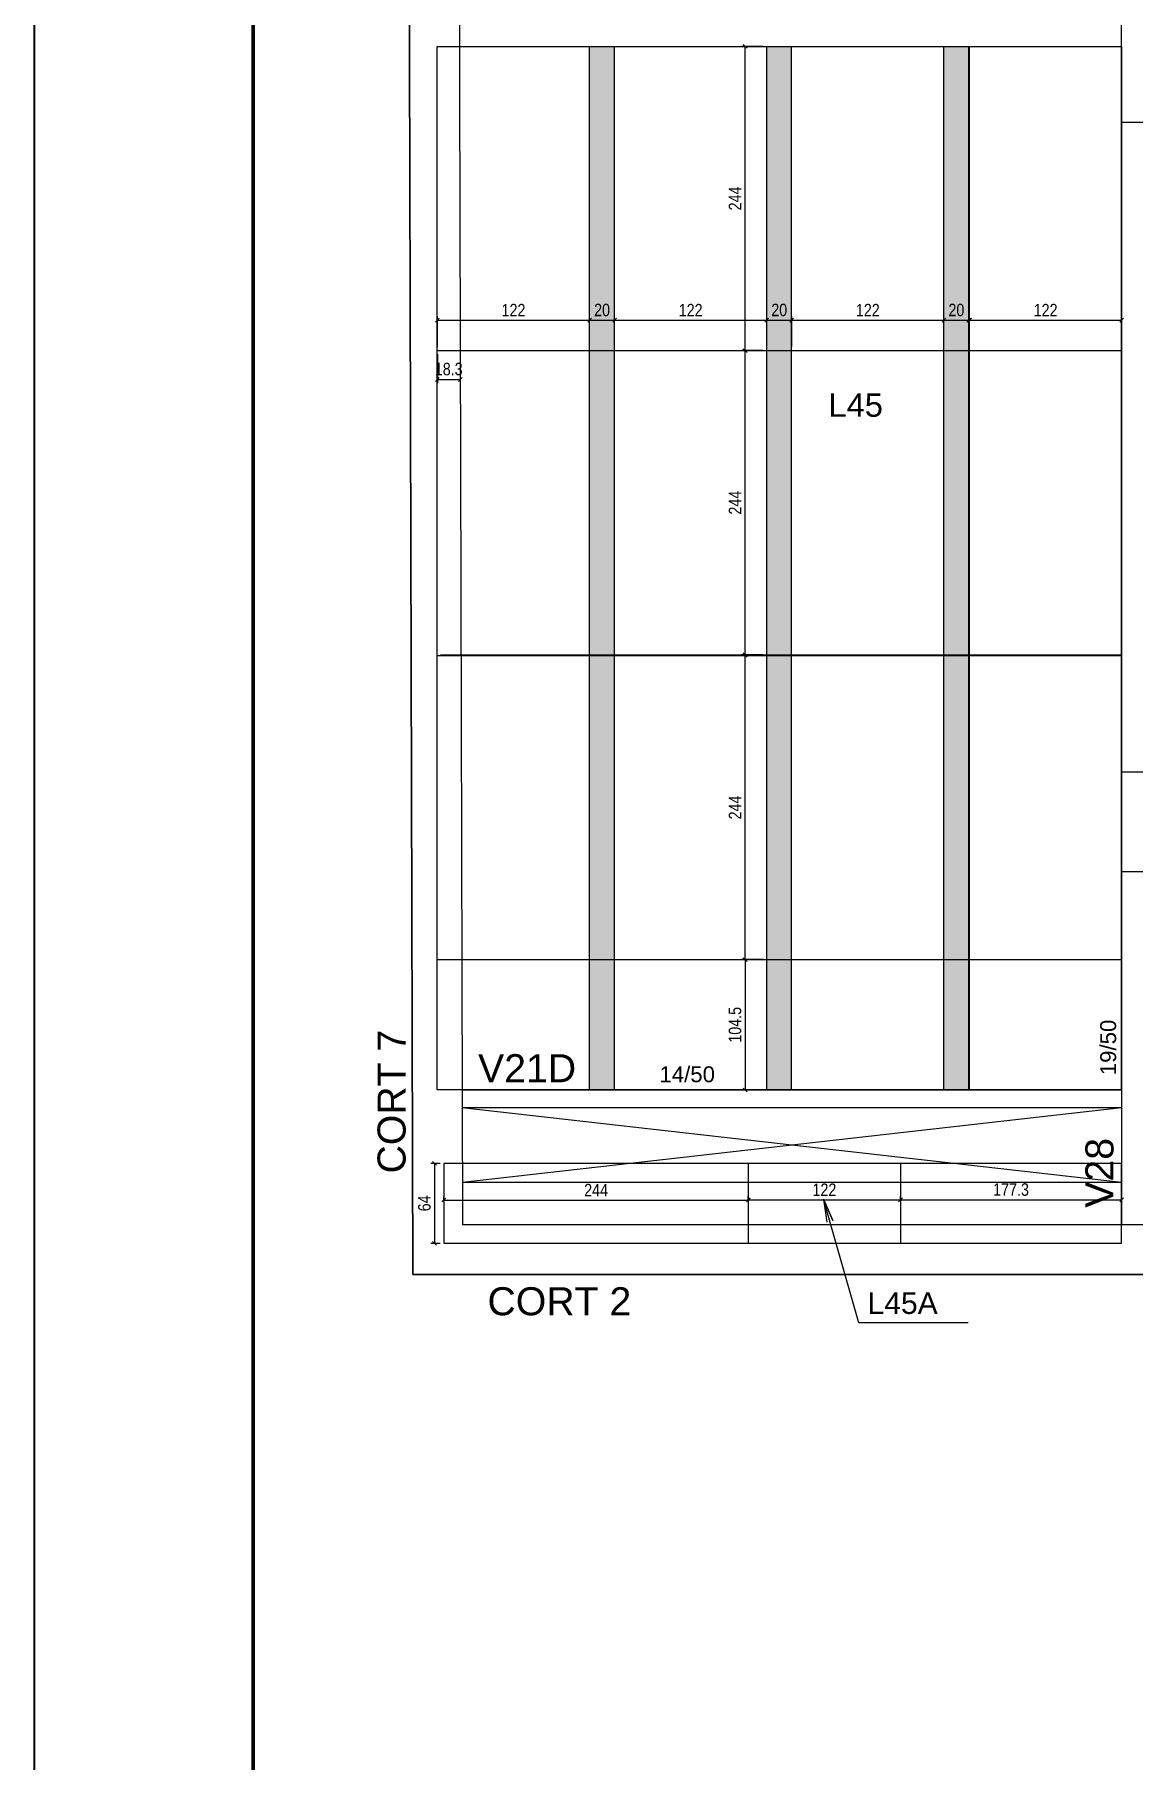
# Model space of a CAD drawing. Extents: x -9338 to -2786, y 930 to 5130.
# Drawn here: x -9338 to -8457, y 2336 to 3720 of the extents above; entities that cross this region are included whole.
import ezdxf

# ---------------------------------------------------------------- set-up
doc = ezdxf.new("R2010")
doc.units = 0
for name, color, linetype in [('1', 3, 'Continuous'), ('212', 3, 'Continuous'), ('220', 5, 'Continuous'), ('221', 1, 'Continuous'), ('222', 6, 'Continuous'), ('226', 4, 'Continuous'), ('233', 6, 'Continuous'), ('249', 1, 'Continuous'), ('COTA', 2, 'Continuous'), ('Hachura', 7, 'Continuous'), ('Painéis', 200, 'Continuous')]:
    doc.layers.add(name, color=color, linetype=linetype)
doc.layers.add('FOLHA', color=255, linetype='Continuous', lineweight=40)
doc.layers.add('Folhas', color=255, linetype='Continuous', lineweight=9)
doc.styles.add('COTA TECNICA-50', font='techl___.ttf', dxfattribs={"height": 10})
doc.styles.get("Standard").update_dxf_attribs({"font": 'arial.ttf'})
doc.dimstyles.new('COTA PAINEL-50', dxfattribs={"dimtxt": 10, "dimasz": 3, "dimexe": 3, "dimexo": 3, "dimgap": 3, "dimtad": 1, "dimdec": 1, "dimzin": 9, "dimdsep": 46, "dimtxsty": 'COTA TECNICA-50', "dimblk1": 'OBLIQUE', "dimblk2": 'OBLIQUE', "dimsah": 1, "dimcen": 0.9, "dimclrd": 4, "dimclre": 4, "dimclrt": 240, "dimadec": 1, "dimazin": 3, "dimtfac": 1, "dimtdec": 1, "dimtmove": 0, "dimatfit": 3, "dimfxl": 1, "dimtolj": 1, "dimtzin": 12, "dimarcsym": 0})

# ---------------------------------------------------------------- blocks, each defined once
blk = doc.blocks.new('_Oblique')
at = {"color": 0, "linetype": 'ByBlock', "lineweight": -2}
blk.add_line((-0.5, -0.5), (0.5, 0.5), dxfattribs=at)
blk = doc.blocks.new('*D5')
at = {"layer": 'COTA', "color": 4, "lineweight": -2, "transparency": 16777216}
for p, q in [((-8754, 2978), (-8771.3, 2978)), ((-8768.3, 2978), (-8768.3, 2873.5)), ((-8754, 2873.5), (-8771.3, 2873.5))]:
    blk.add_line(p, q, dxfattribs=at)
at = {"layer": 'Defpoints', "color": 0, "transparency": 16777216}
for p in [(-8751, 2978), (-8768.3, 2873.5), (-8751, 2873.5)]:
    blk.add_point(p, dxfattribs=at)
at = {"layer": 'COTA', "color": 4, "lineweight": -2, "transparency": 16777216, "xscale": 3, "yscale": 3, "zscale": 3}
for p, rotation in [((-8768.3, 2978), 90), ((-8768.3, 2873.5), 270)]:
    blk.add_blockref('_Oblique', p, dxfattribs=dict(at, rotation=rotation))
at = {"layer": 'COTA', "color": 240, "transparency": 16777216, "insert": (-8776.4, 2925.7), "char_height": 10, "attachment_point": 5, "rotation": 90, "style": 'COTA TECNICA-50'}
blk.add_mtext('\\A1;104.5', dxfattribs=at)
blk = doc.blocks.new('*D6')
at = {"layer": 'COTA', "color": 4, "lineweight": -2, "transparency": 16777216}
for p, q in [((-8754, 3222), (-8771.3, 3222)), ((-8768.3, 2978), (-8768.3, 3222)), ((-8754, 2978), (-8771.3, 2978))]:
    blk.add_line(p, q, dxfattribs=at)
at = {"layer": 'Defpoints', "color": 0, "transparency": 16777216}
for p in [(-8768.3, 3222), (-8751, 3222), (-8751, 2978)]:
    blk.add_point(p, dxfattribs=at)
at = {"layer": 'COTA', "color": 4, "lineweight": -2, "transparency": 16777216, "xscale": 3, "yscale": 3, "zscale": 3}
for p, rotation in [((-8768.3, 3222), 90), ((-8768.3, 2978), 270)]:
    blk.add_blockref('_Oblique', p, dxfattribs=dict(at, rotation=rotation))
at = {"layer": 'COTA', "color": 240, "transparency": 16777216, "insert": (-8776.4, 3100), "char_height": 10, "attachment_point": 5, "rotation": 90, "style": 'COTA TECNICA-50'}
blk.add_mtext('\\A1;244', dxfattribs=at)
blk = doc.blocks.new('*D7')
at = {"layer": 'COTA', "color": 4, "lineweight": -2, "transparency": 16777216}
for p, q in [((-8754, 3466.5), (-8771.3, 3466.5)), ((-8768.3, 3222.5), (-8768.3, 3466.5)), ((-8754, 3222.5), (-8771.3, 3222.5))]:
    blk.add_line(p, q, dxfattribs=at)
at = {"layer": 'Defpoints', "color": 0, "transparency": 16777216}
for p in [(-8768.3, 3466.5), (-8751, 3466.5), (-8751, 3222.5)]:
    blk.add_point(p, dxfattribs=at)
at = {"layer": 'COTA', "color": 4, "lineweight": -2, "transparency": 16777216, "xscale": 3, "yscale": 3, "zscale": 3}
for p, rotation in [((-8768.3, 3466.5), 90), ((-8768.3, 3222.5), 270)]:
    blk.add_blockref('_Oblique', p, dxfattribs=dict(at, rotation=rotation))
at = {"layer": 'COTA', "color": 240, "transparency": 16777216, "insert": (-8776.4, 3344.5), "char_height": 10, "attachment_point": 5, "rotation": 90, "style": 'COTA TECNICA-50'}
blk.add_mtext('\\A1;244', dxfattribs=at)
blk = doc.blocks.new('*D8')
at = {"layer": 'COTA', "color": 4, "lineweight": -2, "transparency": 16777216}
for p, q in [((-8754, 3710.5), (-8771.3, 3710.5)), ((-8768.3, 3466.5), (-8768.3, 3710.5)), ((-8754, 3466.5), (-8771.3, 3466.5))]:
    blk.add_line(p, q, dxfattribs=at)
at = {"layer": 'Defpoints', "color": 0, "transparency": 16777216}
for p in [(-8768.3, 3710.5), (-8751, 3710.5), (-8751, 3466.5)]:
    blk.add_point(p, dxfattribs=at)
at = {"layer": 'COTA', "color": 4, "lineweight": -2, "transparency": 16777216, "xscale": 3, "yscale": 3, "zscale": 3}
for p, rotation in [((-8768.3, 3710.5), 90), ((-8768.3, 3466.5), 270)]:
    blk.add_blockref('_Oblique', p, dxfattribs=dict(at, rotation=rotation))
at = {"layer": 'COTA', "color": 240, "transparency": 16777216, "insert": (-8776.4, 3588.5), "char_height": 10, "attachment_point": 5, "rotation": 90, "style": 'COTA TECNICA-50'}
blk.add_mtext('\\A1;244', dxfattribs=at)
blk = doc.blocks.new('*D9')
at = {"layer": 'COTA', "color": 4, "lineweight": -2, "transparency": 16777216}
for p, q in [((-9015, 3469.5), (-9015, 3493.9)), ((-9015, 3490.9), (-8893, 3490.9)), ((-8893, 3469.5), (-8893, 3493.9))]:
    blk.add_line(p, q, dxfattribs=at)
at = {"layer": 'Defpoints', "color": 0, "transparency": 16777216}
for p in [(-8893, 3490.9), (-9015, 3466.5), (-8893, 3466.5)]:
    blk.add_point(p, dxfattribs=at)
at = {"layer": 'COTA', "color": 4, "lineweight": -2, "transparency": 16777216, "xscale": 3, "yscale": 3, "zscale": 3, "rotation": 180}
blk.add_blockref('_Oblique', (-9015, 3490.9), dxfattribs=at)
at = {"layer": 'COTA', "color": 4, "lineweight": -2, "transparency": 16777216, "xscale": 3, "yscale": 3, "zscale": 3}
blk.add_blockref('_Oblique', (-8893, 3490.9), dxfattribs=at)
at = {"layer": 'COTA', "color": 240, "transparency": 16777216, "insert": (-8954, 3498.9), "char_height": 10, "attachment_point": 5, "style": 'COTA TECNICA-50'}
blk.add_mtext('\\A1;122', dxfattribs=at)
blk = doc.blocks.new('*D10')
at = {"layer": 'COTA', "color": 4, "lineweight": -2, "transparency": 16777216}
for p, q in [((-8893, 3469.5), (-8893, 3493.9)), ((-8893, 3490.9), (-8873, 3490.9)), ((-8873, 3469.5), (-8873, 3493.9))]:
    blk.add_line(p, q, dxfattribs=at)
at = {"layer": 'Defpoints', "color": 0, "transparency": 16777216}
for p in [(-8873, 3490.9), (-8893, 3466.5), (-8873, 3466.5)]:
    blk.add_point(p, dxfattribs=at)
at = {"layer": 'COTA', "color": 4, "lineweight": -2, "transparency": 16777216, "xscale": 3, "yscale": 3, "zscale": 3, "rotation": 180}
blk.add_blockref('_Oblique', (-8893, 3490.9), dxfattribs=at)
at = {"layer": 'COTA', "color": 4, "lineweight": -2, "transparency": 16777216, "xscale": 3, "yscale": 3, "zscale": 3}
blk.add_blockref('_Oblique', (-8873, 3490.9), dxfattribs=at)
at = {"layer": 'COTA', "color": 240, "transparency": 16777216, "insert": (-8883, 3499), "char_height": 10, "attachment_point": 5, "style": 'COTA TECNICA-50'}
blk.add_mtext('\\A1;20', dxfattribs=at)
blk = doc.blocks.new('*D11')
at = {"layer": 'COTA', "color": 4, "lineweight": -2, "transparency": 16777216}
for p, q in [((-8873, 3469.5), (-8873, 3493.9)), ((-8873, 3490.9), (-8751, 3490.9)), ((-8751, 3469.5), (-8751, 3493.9))]:
    blk.add_line(p, q, dxfattribs=at)
at = {"layer": 'Defpoints', "color": 0, "transparency": 16777216}
for p in [(-8751, 3490.9), (-8873, 3466.5), (-8751, 3466.5)]:
    blk.add_point(p, dxfattribs=at)
at = {"layer": 'COTA', "color": 4, "lineweight": -2, "transparency": 16777216, "xscale": 3, "yscale": 3, "zscale": 3, "rotation": 180}
blk.add_blockref('_Oblique', (-8873, 3490.9), dxfattribs=at)
at = {"layer": 'COTA', "color": 4, "lineweight": -2, "transparency": 16777216, "xscale": 3, "yscale": 3, "zscale": 3}
blk.add_blockref('_Oblique', (-8751, 3490.9), dxfattribs=at)
at = {"layer": 'COTA', "color": 240, "transparency": 16777216, "insert": (-8812, 3498.9), "char_height": 10, "attachment_point": 5, "style": 'COTA TECNICA-50'}
blk.add_mtext('\\A1;122', dxfattribs=at)
blk = doc.blocks.new('*D12')
at = {"layer": 'COTA', "color": 4, "lineweight": -2, "transparency": 16777216}
for p, q in [((-8751, 3469.5), (-8751, 3493.9)), ((-8751, 3490.9), (-8731, 3490.9)), ((-8731, 3469.5), (-8731, 3493.9))]:
    blk.add_line(p, q, dxfattribs=at)
at = {"layer": 'Defpoints', "color": 0, "transparency": 16777216}
for p in [(-8731, 3490.9), (-8751, 3466.5), (-8731, 3466.5)]:
    blk.add_point(p, dxfattribs=at)
at = {"layer": 'COTA', "color": 4, "lineweight": -2, "transparency": 16777216, "xscale": 3, "yscale": 3, "zscale": 3, "rotation": 180}
blk.add_blockref('_Oblique', (-8751, 3490.9), dxfattribs=at)
at = {"layer": 'COTA', "color": 4, "lineweight": -2, "transparency": 16777216, "xscale": 3, "yscale": 3, "zscale": 3}
blk.add_blockref('_Oblique', (-8731, 3490.9), dxfattribs=at)
at = {"layer": 'COTA', "color": 240, "transparency": 16777216, "insert": (-8741, 3499), "char_height": 10, "attachment_point": 5, "style": 'COTA TECNICA-50'}
blk.add_mtext('\\A1;20', dxfattribs=at)
blk = doc.blocks.new('*D13')
at = {"layer": 'COTA', "color": 4, "lineweight": -2, "transparency": 16777216}
for p, q in [((-8731, 3469.5), (-8731, 3493.9)), ((-8731, 3490.9), (-8609, 3490.9)), ((-8609, 3469.5), (-8609, 3493.9))]:
    blk.add_line(p, q, dxfattribs=at)
at = {"layer": 'Defpoints', "color": 0, "transparency": 16777216}
for p in [(-8609, 3490.9), (-8731, 3466.5), (-8609, 3466.5)]:
    blk.add_point(p, dxfattribs=at)
at = {"layer": 'COTA', "color": 4, "lineweight": -2, "transparency": 16777216, "xscale": 3, "yscale": 3, "zscale": 3, "rotation": 180}
blk.add_blockref('_Oblique', (-8731, 3490.9), dxfattribs=at)
at = {"layer": 'COTA', "color": 4, "lineweight": -2, "transparency": 16777216, "xscale": 3, "yscale": 3, "zscale": 3}
blk.add_blockref('_Oblique', (-8609, 3490.9), dxfattribs=at)
at = {"layer": 'COTA', "color": 240, "transparency": 16777216, "insert": (-8670, 3498.9), "char_height": 10, "attachment_point": 5, "style": 'COTA TECNICA-50'}
blk.add_mtext('\\A1;122', dxfattribs=at)
blk = doc.blocks.new('*D14')
at = {"layer": 'COTA', "color": 4, "lineweight": -2, "transparency": 16777216}
for p, q in [((-8609, 3469.5), (-8609, 3493.9)), ((-8609, 3490.9), (-8589, 3490.9)), ((-8589, 3469.5), (-8589, 3493.9))]:
    blk.add_line(p, q, dxfattribs=at)
at = {"layer": 'Defpoints', "color": 0, "transparency": 16777216}
for p in [(-8589, 3490.9), (-8609, 3466.5), (-8589, 3466.5)]:
    blk.add_point(p, dxfattribs=at)
at = {"layer": 'COTA', "color": 4, "lineweight": -2, "transparency": 16777216, "xscale": 3, "yscale": 3, "zscale": 3, "rotation": 180}
blk.add_blockref('_Oblique', (-8609, 3490.9), dxfattribs=at)
at = {"layer": 'COTA', "color": 4, "lineweight": -2, "transparency": 16777216, "xscale": 3, "yscale": 3, "zscale": 3}
blk.add_blockref('_Oblique', (-8589, 3490.9), dxfattribs=at)
at = {"layer": 'COTA', "color": 240, "transparency": 16777216, "insert": (-8599, 3499), "char_height": 10, "attachment_point": 5, "style": 'COTA TECNICA-50'}
blk.add_mtext('\\A1;20', dxfattribs=at)
blk = doc.blocks.new('*D15')
at = {"layer": 'COTA', "color": 4, "lineweight": -2, "transparency": 16777216}
for p, q in [((-8588.5, 3469.5), (-8588.5, 3493.9)), ((-8588.5, 3490.9), (-8466.5, 3490.9)), ((-8466.5, 3469.5), (-8466.5, 3493.9))]:
    blk.add_line(p, q, dxfattribs=at)
at = {"layer": 'Defpoints', "color": 0, "transparency": 16777216}
for p in [(-8466.5, 3490.9), (-8588.5, 3466.5), (-8466.5, 3466.5)]:
    blk.add_point(p, dxfattribs=at)
at = {"layer": 'COTA', "color": 4, "lineweight": -2, "transparency": 16777216, "xscale": 3, "yscale": 3, "zscale": 3, "rotation": 180}
blk.add_blockref('_Oblique', (-8588.5, 3490.9), dxfattribs=at)
at = {"layer": 'COTA', "color": 4, "lineweight": -2, "transparency": 16777216, "xscale": 3, "yscale": 3, "zscale": 3}
blk.add_blockref('_Oblique', (-8466.5, 3490.9), dxfattribs=at)
at = {"layer": 'COTA', "color": 240, "transparency": 16777216, "insert": (-8527.5, 3498.9), "char_height": 10, "attachment_point": 5, "style": 'COTA TECNICA-50'}
blk.add_mtext('\\A1;122', dxfattribs=at)
blk = doc.blocks.new('*D26')
at = {"layer": 'COTA', "color": 4, "lineweight": -2, "transparency": 16777216}
for p, q in [((-9015, 3463.5), (-9015, 3440.3)), ((-8996.7, 3463.5), (-8996.7, 3440.3)), ((-9015, 3443.3), (-8996.7, 3443.3))]:
    blk.add_line(p, q, dxfattribs=at)
at = {"layer": 'Defpoints', "color": 0, "transparency": 16777216}
for p in [(-9015, 3466.5), (-8996.7, 3466.5), (-8996.7, 3443.3)]:
    blk.add_point(p, dxfattribs=at)
at = {"layer": 'COTA', "color": 4, "lineweight": -2, "transparency": 16777216, "xscale": 3, "yscale": 3, "zscale": 3, "rotation": 180}
blk.add_blockref('_Oblique', (-9015, 3443.3), dxfattribs=at)
at = {"layer": 'COTA', "color": 4, "lineweight": -2, "transparency": 16777216, "xscale": 3, "yscale": 3, "zscale": 3}
blk.add_blockref('_Oblique', (-8996.7, 3443.3), dxfattribs=at)
at = {"layer": 'COTA', "color": 240, "transparency": 16777216, "insert": (-9005.9, 3451.6), "char_height": 10, "attachment_point": 5, "style": 'COTA TECNICA-50'}
blk.add_mtext('\\A1;18.3', dxfattribs=at)
blk = doc.blocks.new('*D135')
at = {"layer": 'COTA', "color": 4, "lineweight": -2, "transparency": 16777216}
for p, q in [((-9012.8, 2814.5), (-9020.3, 2814.5)), ((-9017.3, 2814.5), (-9017.3, 2750.4)), ((-9012.8, 2750.4), (-9020.3, 2750.4))]:
    blk.add_line(p, q, dxfattribs=at)
at = {"layer": 'Defpoints', "color": 0, "transparency": 16777216}
for p in [(-9009.8, 2814.5), (-9017.3, 2750.4), (-9009.8, 2750.4)]:
    blk.add_point(p, dxfattribs=at)
at = {"layer": 'COTA', "color": 4, "lineweight": -2, "transparency": 16777216, "xscale": 3, "yscale": 3, "zscale": 3}
for p, rotation in [((-9017.3, 2814.5), 90), ((-9017.3, 2750.4), 270)]:
    blk.add_blockref('_Oblique', p, dxfattribs=dict(at, rotation=rotation))
at = {"layer": 'COTA', "color": 240, "transparency": 16777216, "insert": (-9025.4, 2782.5), "char_height": 10, "attachment_point": 5, "rotation": 90, "style": 'COTA TECNICA-50'}
blk.add_mtext('\\A1;64', dxfattribs=at)
blk = doc.blocks.new('*D136')
at = {"layer": 'COTA', "color": 4, "lineweight": -2, "transparency": 16777216}
for p, q in [((-9009.8, 2785.2), (-9009.8, 2788.1)), ((-9009.8, 2785.1), (-8765.8, 2785.1)), ((-8765.8, 2785.2), (-8765.8, 2788.1))]:
    blk.add_line(p, q, dxfattribs=at)
at = {"layer": 'Defpoints', "color": 0, "transparency": 16777216}
for p in [(-8765.8, 2785.1), (-9009.8, 2782.2), (-8765.8, 2782.2)]:
    blk.add_point(p, dxfattribs=at)
at = {"layer": 'COTA', "color": 4, "lineweight": -2, "transparency": 16777216, "xscale": 3, "yscale": 3, "zscale": 3, "rotation": 180}
blk.add_blockref('_Oblique', (-9009.8, 2785.1), dxfattribs=at)
at = {"layer": 'COTA', "color": 4, "lineweight": -2, "transparency": 16777216, "xscale": 3, "yscale": 3, "zscale": 3}
blk.add_blockref('_Oblique', (-8765.8, 2785.1), dxfattribs=at)
at = {"layer": 'COTA', "color": 240, "transparency": 16777216, "insert": (-8887.8, 2793.1), "char_height": 10, "attachment_point": 5, "style": 'COTA TECNICA-50'}
blk.add_mtext('\\A1;244', dxfattribs=at)
blk = doc.blocks.new('*D137')
at = {"layer": 'COTA', "color": 4, "lineweight": -2, "transparency": 16777216}
for p, q in [((-8765.8, 2785.2), (-8765.8, 2788.3)), ((-8765.8, 2785.3), (-8643.8, 2785.3)), ((-8643.8, 2785.5), (-8643.8, 2788.3))]:
    blk.add_line(p, q, dxfattribs=at)
at = {"layer": 'Defpoints', "color": 0, "transparency": 16777216}
for p in [(-8643.8, 2785.3), (-8765.8, 2782.2), (-8643.8, 2782.5)]:
    blk.add_point(p, dxfattribs=at)
at = {"layer": 'COTA', "color": 4, "lineweight": -2, "transparency": 16777216, "xscale": 3, "yscale": 3, "zscale": 3, "rotation": 180}
blk.add_blockref('_Oblique', (-8765.8, 2785.3), dxfattribs=at)
at = {"layer": 'COTA', "color": 4, "lineweight": -2, "transparency": 16777216, "xscale": 3, "yscale": 3, "zscale": 3}
blk.add_blockref('_Oblique', (-8643.8, 2785.3), dxfattribs=at)
at = {"layer": 'COTA', "color": 240, "transparency": 16777216, "insert": (-8704.8, 2793.4), "char_height": 10, "attachment_point": 5, "style": 'COTA TECNICA-50'}
blk.add_mtext('\\A1;122', dxfattribs=at)
blk = doc.blocks.new('*D138')
at = {"layer": 'COTA', "color": 4, "lineweight": -2, "transparency": 16777216}
for p, q in [((-8643.8, 2785.5), (-8643.8, 2788.3)), ((-8643.8, 2785.3), (-8466.5, 2785.3)), ((-8466.5, 2785.2), (-8466.5, 2788.3))]:
    blk.add_line(p, q, dxfattribs=at)
at = {"layer": 'Defpoints', "color": 0, "transparency": 16777216}
for p in [(-8466.5, 2785.3), (-8643.8, 2782.5), (-8466.5, 2782.2)]:
    blk.add_point(p, dxfattribs=at)
at = {"layer": 'COTA', "color": 4, "lineweight": -2, "transparency": 16777216, "xscale": 3, "yscale": 3, "zscale": 3, "rotation": 180}
blk.add_blockref('_Oblique', (-8643.8, 2785.3), dxfattribs=at)
at = {"layer": 'COTA', "color": 4, "lineweight": -2, "transparency": 16777216, "xscale": 3, "yscale": 3, "zscale": 3}
blk.add_blockref('_Oblique', (-8466.5, 2785.3), dxfattribs=at)
at = {"layer": 'COTA', "color": 240, "transparency": 16777216, "insert": (-8555.2, 2793.5), "char_height": 10, "attachment_point": 5, "style": 'COTA TECNICA-50'}
blk.add_mtext('\\A1;177.3', dxfattribs=at)

msp = doc.modelspace()

# ---------------------------------------------------------------- hatches: boundary and pattern name
at = {"layer": 'Hachura', "true_color": 0x939598}
h = msp.add_hatch(color=252, dxfattribs=at)
h.dxf.hatch_style = 1
h.paths.add_polyline_path([(-8873.05, 3710.48), (-8893.05, 3710.48), (-8893.05, 3466.48), (-8873.05, 3466.48)])
h.paths.add_polyline_path([(-8731.05, 3710.48), (-8751.05, 3710.48), (-8751.05, 3466.48), (-8731.05, 3466.48)])
h.paths.add_polyline_path([(-8589.05, 3710.48), (-8609.05, 3710.48), (-8609.05, 3466.48), (-8589.05, 3466.48)])
h.paths.add_polyline_path([(-8873.05, 3466.48), (-8893.05, 3466.48), (-8893.05, 3222.48), (-8873.05, 3222.48)])
h.paths.add_polyline_path([(-8731.05, 3466.48), (-8751.05, 3466.48), (-8751.05, 3222.48), (-8731.05, 3222.48)])
h.paths.add_polyline_path([(-8589.05, 3466.48), (-8609.05, 3466.48), (-8609.05, 3222.48), (-8589.05, 3222.48)])
h.paths.add_polyline_path([(-8589.05, 3221.98), (-8609.05, 3221.98), (-8609.05, 2977.98), (-8589.05, 2977.98)])
h.paths.add_polyline_path([(-8731.05, 3221.98), (-8751.05, 3221.98), (-8751.05, 2977.98), (-8731.05, 2977.98)])
h.paths.add_polyline_path([(-8873.05, 3221.98), (-8893.05, 3221.98), (-8893.05, 2977.98), (-8873.05, 2977.98)])
h.paths.add_polyline_path([(-8873.05, 2977.98), (-8893.05, 2977.98), (-8893.05, 2873.48), (-8873.05, 2873.48)])
h.paths.add_polyline_path([(-8731.05, 2977.98), (-8751.05, 2977.98), (-8751.05, 2873.48), (-8731.05, 2873.48)])
h.paths.add_polyline_path([(-8589.05, 2977.98), (-8609.05, 2977.98), (-8609.05, 2873.48), (-8589.05, 2873.48)])

# ---------------------------------------------------------------- linework, layer by layer
at = {"layer": '1'}
for p, q in [((-8997.38, 3710.48), (-8466.55, 3710.48)), ((-8466.55, 3128.48), (-8466.55, 3649.48)), ((-8466.55, 3048.48), (-8466.55, 2765.44)), ((-8995.11, 2873.48), (-8466.55, 2873.48)), ((-8995.07, 2859.48), (-8466.55, 2859.48)), ((-8994.9, 2799.48), (-8466.55, 2799.48))]:
    msp.add_line(p, q, dxfattribs=at)
at = {"layer": '220'}
for p, q in [((-8990.81, 2765.44), (-5526.03, 2765.44)), ((-9034.7, 2725.44), (-5526.03, 2725.44))]:
    msp.add_line(p, q, dxfattribs=at)
for points in [[(-9039.21, 4385.87), (-9034.7, 2725.44)], [(-4250.02, 2746.44), (-4395.06, 2746.44), (-4395.03, 2057.44), (-4666.03, 2057.44), (-4666.03, 1457.44), (-5431.03, 1457.44), (-5431.03, 2305.44), (-5566.03, 2305.44), (-5566.03, 2725.44), (-9034.7, 2725.44), (-9039.21, 4385.87)], [(-8999.21, 4385.98), (-8994.81, 2765.44), (-5526.03, 2765.44), (-5526.03, 2345.44), (-5391.03, 2345.44), (-5391.03, 1497.44), (-5281.82, 1497.44)]]:
    msp.add_lwpolyline(points, dxfattribs=at)
at = {"layer": '221'}
for p, q in [((-8995.07, 2859.48), (-8466.55, 2799.48)), ((-8994.9, 2799.48), (-8466.55, 2859.48))]:
    msp.add_line(p, q, dxfattribs=at)
at = {"layer": '222'}
for points in [[(-8466.55, 3649.48), (-8466.55, 3729.48), (-8447.55, 3729.48), (-8447.55, 3649.48), (-8466.55, 3649.48)], [(-8466.55, 3048.48), (-8466.55, 3128.48), (-8447.55, 3128.48), (-8447.55, 3048.48), (-8466.55, 3048.48)]]:
    msp.add_lwpolyline(points, dxfattribs=at)
at = {"layer": '249'}
msp.add_lwpolyline([(-8589.52, 2686.68), (-8677.19, 2686.68), (-8705.44, 2785.9), (-8698, 2768.7), (-8705.44, 2785.9), (-8702.71, 2767.36)], dxfattribs=at)
at = {"layer": 'FOLHA'}
msp.add_lwpolyline([(-2786.27, 5130.12), (-2786.27, 930.12), (-9337.89, 930.12), (-9337.89, 5130.12)], close=True, dxfattribs=at)
at = {"layer": 'Folhas', "color": 30, "const_width": 3}
msp.add_lwpolyline([(-2975.57, 1000.19), (-9162.72, 1000.19), (-9162.72, 5060.05), (-2975.57, 5060.05)], dxfattribs=at)
at = {"layer": 'Painéis'}
for p, q in [((-8893.05, 2873.48), (-8893.05, 3710.48)), ((-8873.05, 2873.48), (-8873.05, 3710.48)), ((-8751.05, 2873.48), (-8751.05, 3710.48)), ((-8731.05, 2873.48), (-8731.05, 3710.48)), ((-8609.05, 2873.48), (-8609.05, 3710.48)), ((-8589.05, 2873.48), (-8589.05, 3710.48)), ((-8588.55, 2873.48), (-8588.55, 3710.48)), ((-8466.55, 2873.48), (-8466.55, 3710.48)), ((-9015.05, 3466.48), (-8466.55, 3466.48)), ((-9015.05, 3221.98), (-8466.55, 3221.98)), ((-9012.38, 3222.48), (-8466.55, 3222.48)), ((-9015.05, 2977.98), (-8466.55, 2977.98)), ((-9009.81, 2814.48), (-9009.81, 2750.44)), ((-8765.81, 2814.48), (-8765.81, 2750.44)), ((-8643.81, 2814.48), (-8643.81, 2750.44))]:
    msp.add_line(p, q, dxfattribs=at)
for points in [[(-8466.55, 2873.48), (-9015.05, 2873.48), (-9015.05, 3710.48), (-8466.55, 3710.48)], [(-9009.81, 2750.44), (-8466.55, 2750.44), (-8466.55, 2814.48), (-9009.81, 2814.48)]]:
    msp.add_lwpolyline(points, close=True, dxfattribs=at)

# ---------------------------------------------------------------- texts
at = {"layer": '212'}
msp.add_text('19/50', height=12.75, rotation=90, dxfattribs=at).set_placement((-8470.97, 2885.26))
msp.add_text('14/50', height=12.75, dxfattribs=at).set_placement((-8837.04, 2879.64))
at = {"layer": '226'}
for s, height, p in [('L45', 18.75, (-8701.56, 3413.4)), ('L45A', 17.25, (-8670.22, 2693.82))]:
    msp.add_text(s, height=height, dxfattribs=at).set_placement(p)
at = {"layer": '233'}
for s, p in [('CORT 7', (-9040.49, 2806.47)), ('V28', (-8473.08, 2779.01))]:
    msp.add_text(s, height=22.5, rotation=90, dxfattribs=at).set_placement(p)
for s, p in [('V21D', (-8982.41, 2879.64)), ('CORT 2', (-8974.84, 2692.73))]:
    msp.add_text(s, height=22.5, dxfattribs=at).set_placement(p)

# ---------------------------------------------------------------- dimensions: what is measured, and where the dimension line sits
at = {"layer": 'COTA'}
for base, p1, p2, picture, middle in [((-8768.34, 3710.48), (-8751.05, 3466.48), (-8751.05, 3710.48), '*D8', (-8776.41, 3588.48)), ((-8768.34, 3466.48), (-8751.05, 3222.48), (-8751.05, 3466.48), '*D7', (-8776.41, 3344.48)), ((-8768.34, 3221.98), (-8751.05, 2977.98), (-8751.05, 3221.98), '*D6', (-8776.41, 3099.98)), ((-8768.34, 2873.48), (-8751.05, 2977.98), (-8751.05, 2873.48), '*D5', (-8776.45, 2925.73)), ((-9017.25, 2750.44), (-9009.81, 2814.48), (-9009.81, 2750.44), '*D135', (-9025.36, 2782.46))]:
    dim = msp.add_linear_dim(base=base, p1=p1, p2=p2, angle=90, dimstyle='COTA PAINEL-50', dxfattribs=at)
    dim.commit()
    dim.dimension.update_dxf_attribs({"geometry": picture, "text_midpoint": middle})
for base, p1, p2, picture, middle in [((-8893.05, 3490.87), (-9015.05, 3466.48), (-8893.05, 3466.48), '*D9', (-8954.05, 3498.93)), ((-8751.05, 3490.87), (-8873.05, 3466.48), (-8751.05, 3466.48), '*D11', (-8812.05, 3498.93)), ((-8609.05, 3490.87), (-8731.05, 3466.48), (-8609.05, 3466.48), '*D13', (-8670.05, 3498.93)), ((-8466.55, 3490.87), (-8588.55, 3466.48), (-8466.55, 3466.48), '*D15', (-8527.55, 3498.93)), ((-8765.81, 2785.07), (-9009.81, 2782.21), (-8765.81, 2782.21), '*D136', (-8887.81, 2793.15)), ((-8643.81, 2785.32), (-8765.81, 2782.21), (-8643.81, 2782.46), '*D137', (-8704.81, 2793.38)), ((-8466.55, 2785.32), (-8643.81, 2782.46), (-8466.55, 2782.21), '*D138', (-8555.18, 2793.54))]:
    dim = msp.add_linear_dim(base=base, p1=p1, p2=p2, dimstyle='COTA PAINEL-50', dxfattribs=at)
    dim.commit()
    dim.dimension.update_dxf_attribs({"geometry": picture, "text_midpoint": middle})
for base, p1, p2, picture, middle in [((-8873.05, 3490.87), (-8893.05, 3466.48), (-8873.05, 3466.48), '*D10', (-8883.05, 3490.87)), ((-8731.05, 3490.87), (-8751.05, 3466.48), (-8731.05, 3466.48), '*D12', (-8741.05, 3490.87)), ((-8589.05, 3490.87), (-8609.05, 3466.48), (-8589.05, 3466.48), '*D14', (-8599.05, 3490.87)), ((-8996.72, 3443.33), (-9015.05, 3466.48), (-8996.72, 3466.53), '*D26', (-9005.88, 3443.33))]:
    dim = msp.add_linear_dim(base=base, p1=p1, p2=p2, dimstyle='COTA PAINEL-50', dxfattribs=at)
    dim.commit()
    dim.dimension.update_dxf_attribs({"geometry": picture, "text_midpoint": middle, "dimtype": 160})

doc.saveas('drawing.dxf')
